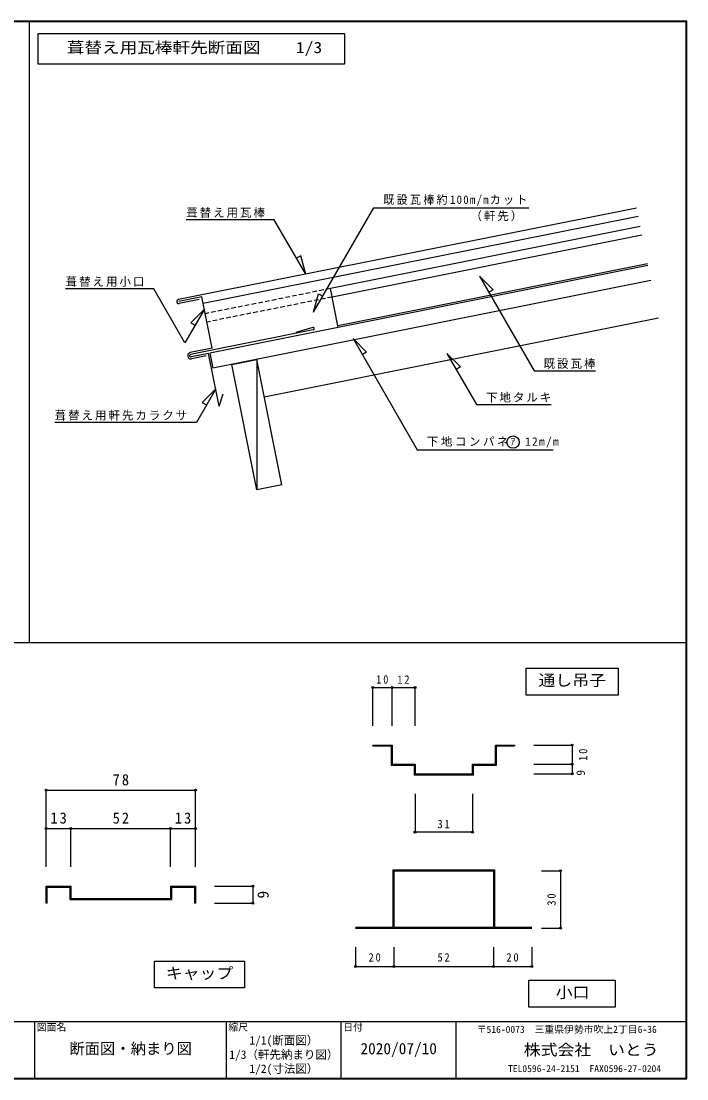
# Model space of a CAD drawing. Units: millimetres, scale not verified, with parts at other scales. Extents: x -388 to 391, y -276 to 276.
# Drawn here: x 44 to 391, y -276 to 276 of the extents above; entities that cross this region are included whole.
import ezdxf
from ezdxf.enums import TextEntityAlignment as Align

# ---------------------------------------------------------------- set-up
doc = ezdxf.new("R2010")
doc.units = ezdxf.units.MM
doc.header["$LTSCALE"] = 2
doc.header["$PDMODE"] = 32
doc.header["$PDSIZE"] = 1
doc.linetypes.add('DASHED1', pattern=[1.8, 1.2, -0.6])
for name, color, linetype in [('0-0', 7, 'Continuous'), ('0-8', 7, 'Continuous'), ('0-9', 7, 'Continuous'), ('1-C', 7, 'Continuous'), ('2-1', 7, 'Continuous'), ('2-2', 7, 'Continuous'), ('2-3', 7, 'Continuous'), ('2-4', 7, 'Continuous'), ('2-5', 7, 'Continuous'), ('2-A_文字', 7, 'Continuous'), ('8-0', 7, 'Continuous'), ('8-8', 7, 'Continuous')]:
    doc.layers.add(name, color=color, linetype=linetype)
doc.styles.add('ＭＳ ゴシック', font='')
doc.styles.get('ＭＳ ゴシック').set_extended_font_data('MS Gothic')

msp = doc.modelspace()

# ---------------------------------------------------------------- linework, layer by layer
at = {"layer": '0-0'}
for p, q in [((227.167, -102.116), (227.167, -101.616)), ((301.167, -101.616), (301.167, -102.116)), ((237.667, -166.721), (290.667, -166.721)), ((237.667, -166.721), (237.667, -196.721)), ((238.167, -167.221), (290.167, -167.221)), ((290.167, -167.221), (290.167, -196.721)), ((56.533, -184.236), (56.533, -175.236)), ((56.533, -175.236), (69.533, -175.236)), ((69.533, -175.236), (69.533, -181.736)), ((121.533, -175.236), (134.533, -175.236)), ((121.533, -175.236), (121.533, -181.736)), ((122.033, -175.736), (134.033, -175.736)), ((122.033, -175.736), (122.033, -182.236)), ((134.033, -175.736), (134.033, -184.236)), ((134.533, -175.236), (134.533, -184.236)), ((69.533, -181.736), (121.533, -181.736)), ((57.033, -184.236), (56.533, -184.236)), ((134.533, -184.236), (134.033, -184.236)), ((218.167, -196.721), (237.667, -196.721)), ((218.167, -197.221), (310.167, -197.221))]:
    msp.add_line(p, q, dxfattribs=at)
for points in [[(227.167, -101.616), (237.167, -101.616), (237.167, -111.616), (249.167, -111.616), (249.167, -116.616), (279.167, -116.616), (279.167, -111.616), (291.167, -111.616), (291.167, -101.616), (301.167, -101.616)], [(227.167, -102.116), (236.667, -102.116), (236.667, -112.116), (248.667, -112.116), (248.667, -117.116), (279.667, -117.116), (279.667, -112.116), (291.667, -112.116), (291.667, -102.116), (301.167, -102.116)], [(238.167, -167.221), (238.167, -196.721), (290.167, -196.721)], [(290.667, -166.721), (290.667, -196.721), (310.167, -196.721)], [(57.033, -184.236), (57.033, -175.736), (69.224, -175.736)], [(69.033, -175.236), (69.033, -182.236), (122.033, -182.236)]]:
    msp.add_lwpolyline(points, dxfattribs=at)
at = {"layer": '0-8'}
for p, q in [((227.167, -71.616), (237.167, -71.616)), ((227.167, -91.616), (227.167, -71.616)), ((249.167, -91.616), (249.167, -71.616)), ((311.167, -101.616), (331.167, -101.616)), ((331.167, -101.616), (331.167, -111.616)), ((311.167, -111.616), (331.167, -111.616)), ((331.167, -111.616), (331.167, -116.616)), ((311.167, -116.616), (331.167, -116.616)), ((56.533, -125.236), (134.533, -125.236)), ((56.533, -145.236), (56.533, -125.236)), ((134.533, -145.236), (134.533, -125.236)), ((249.167, -127.116), (249.167, -147.116)), ((279.167, -127.116), (279.167, -147.116)), ((56.533, -145.236), (69.533, -145.236)), ((56.533, -165.236), (56.533, -145.236)), ((134.533, -165.236), (134.533, -145.236)), ((279.167, -147.116), (249.167, -147.116)), ((315.167, -167.221), (325.167, -167.221)), ((325.167, -167.221), (325.167, -197.221)), ((144.533, -175.236), (164.533, -175.236)), ((164.533, -175.236), (164.533, -184.236)), ((144.533, -184.236), (164.533, -184.236)), ((315.167, -197.221), (325.167, -197.221)), ((218.167, -207.221), (218.167, -217.221)), ((310.167, -207.221), (310.167, -217.221)), ((218.167, -217.221), (238.167, -217.221))]:
    msp.add_line(p, q, dxfattribs=at)
for points in [[(237.167, -91.616), (237.167, -71.616), (249.167, -71.616)], [(69.533, -165.236), (69.533, -145.236), (121.533, -145.236)], [(121.533, -165.236), (121.533, -145.236), (134.533, -145.236)], [(238.167, -207.221), (238.167, -217.221), (290.167, -217.221)], [(290.167, -207.221), (290.167, -217.221), (310.167, -217.221)]]:
    msp.add_lwpolyline(points, dxfattribs=at)
for p in [(227.167, -71.616), (237.167, -71.616), (249.167, -71.616), (331.167, -101.616), (331.167, -111.616), (331.167, -116.616), (56.533, -125.236), (134.533, -125.236), (56.533, -145.236), (69.533, -145.236), (121.533, -145.236), (134.533, -145.236), (249.167, -147.116), (279.167, -147.116), (325.167, -167.221), (164.533, -175.236), (164.533, -184.236), (325.167, -197.221), (218.167, -217.221), (238.167, -217.221), (290.167, -217.221), (310.167, -217.221)]:
    msp.add_point(p, dxfattribs=at)
at = {"layer": '0-9'}
for points in [[(307.155, -75.511), (307.155, -61.511), (355.155, -61.511), (355.155, -75.511)], [(113.072, -228.413), (113.072, -214.413), (160.072, -214.413), (160.072, -228.413)], [(308.655, -238.413), (308.655, -224.413), (353.655, -224.413), (353.655, -238.413)]]:
    msp.add_lwpolyline(points, close=True, dxfattribs=at)
at = {"layer": '1-C'}
msp.add_lwpolyline([(52.356, 253.826), (52.356, 269.826), (212.356, 269.826), (212.356, 253.826)], close=True, dxfattribs=at)
at = {"layer": '2-1'}
for p, q in [((179.61, 34.267), (166.535, 99.639)), ((166.535, 31.652), (153.461, 97.024)), ((179.61, 34.267), (166.535, 31.652))]:
    msp.add_line(p, q, dxfattribs=at)
msp.add_lwpolyline([(153.461, 97.024), (166.535, 99.639), (166.535, 31.652)], dxfattribs=at)
at = {"layer": '2-2'}
for p, q in [((370.814, 148.653), (142.086, 102.908)), ((372.383, 140.809), (143.655, 95.063)), ((376.305, 121.197), (170.458, 80.027)), ((142.086, 102.908), (143.655, 95.063))]:
    msp.add_line(p, q, dxfattribs=at)
at = {"layer": '2-3'}
for p, q in [((195.822, 116.374), (186.864, 113.753)), ((196.083, 115.067), (132.019, 102.254)), ((141.432, 102.777), (132.28, 100.947)), ((146.924, 75.321), (141.432, 102.777)), ((146.924, 75.321), (149.031, 81.646))]:
    msp.add_line(p, q, dxfattribs=at)
for centre, start, end in [((195.953, 115.721), 281.30576, 101.31494), ((132.15, 101.6), 101.30576, 281.31494)]:
    msp.add_arc(centre, 0.667, start, end, dxfattribs=at)
at = {"layer": '2-4'}
for p, q in [((137.902, 132.325), (125.808, 129.906)), ((143.263, 105.523), (137.902, 132.325)), ((143.263, 105.523), (131.823, 103.235)), ((140.169, 101.504), (132.477, 99.966))]:
    msp.add_line(p, q, dxfattribs=at)
msp.add_arc((132.15, 101.6), 1.667, 101.30576, 281.31494, dxfattribs=at)
at = {"layer": '2-5'}
for p, q in [((364.8, 178.724), (125.612, 130.887)), ((365.676, 174.345), (138.582, 128.926)), ((366.748, 168.984), (205.026, 136.64)), ((367.624, 164.604), (205.902, 132.26)), ((370.618, 149.634), (208.896, 117.29)), ((209.092, 116.309), (205.026, 136.64)), ((136.509, 131.027), (126.005, 128.926))]:
    msp.add_line(p, q, dxfattribs=at)
at = {"layer": '2-5', "linetype": 'DASHED1'}
for p, q in [((205.026, 136.64), (139.654, 123.565)), ((205.902, 132.26), (140.53, 119.185))]:
    msp.add_line(p, q, dxfattribs=at)
at = {"layer": '2-5'}
msp.add_arc((125.808, 129.906), 1, 101.30716, 281.31326, dxfattribs=at)
at = {"layer": '2-A_文字'}
for p, q in [((196.198, 124.329), (227.64, 178.788)), ((227.64, 178.788), (308.64, 178.788)), ((282.846, 143.08), (311.327, 93.748)), ((112.774, 136.54), (66.774, 136.54)), ((129.052, 108.344), (112.774, 136.54)), ((139.188, 125.899), (129.052, 108.344)), ((265.862, 102.805), (281.258, 76.139)), ((311.327, 93.748), (343.327, 93.748)), ((281.258, 76.139), (320.258, 76.139))]:
    msp.add_line(p, q, dxfattribs=at)
for points in [[(192.095, 144.183), (175.717, 172.551), (129.717, 172.551)], [(192.095, 144.183), (189.506, 153.843), (187.265, 152.548)], [(282.846, 143.08), (289.917, 136.009), (287.675, 134.715)], [(196.198, 124.329), (198.787, 133.989), (201.028, 132.694)], [(139.188, 125.899), (132.116, 118.828), (134.358, 117.534)], [(216.854, 110.569), (223.925, 103.498), (221.683, 102.204)], [(216.854, 110.569), (250.363, 52.53), (321.363, 52.53)], [(265.862, 102.805), (272.933, 95.734), (270.692, 94.44)], [(145.183, 84.304), (135.048, 66.749), (61.048, 66.749)], [(145.183, 84.304), (138.112, 77.233), (140.354, 75.939)]]:
    msp.add_lwpolyline(points, dxfattribs=at)
msp.add_circle((300.338, 56.504), 3.21, dxfattribs=at)
at = {"layer": '8-0'}
for p, q in [((391.1, 276.267), (-388.078, 276.267)), ((47.726, 276.267), (47.726, -48.069)), ((391.1, -275.884), (391.1, 276.267)), ((390.9, 276.067), (-387.878, 276.067)), ((390.7, 275.867), (-387.678, 275.867)), ((390.7, -275.484), (390.7, 275.867)), ((390.9, -275.684), (390.9, 276.067)), ((-387.678, -48.069), (391.1, -48.069)), ((-388.078, -245.884), (391.1, -245.884)), ((50.7, -275.484), (50.7, -245.884)), ((150.7, -275.484), (150.7, -245.884)), ((210.7, -275.484), (210.7, -245.884)), ((270.7, -275.484), (270.7, -245.884)), ((-388.078, -275.884), (391.1, -275.884)), ((-387.878, -275.684), (390.9, -275.684))]:
    msp.add_line(p, q, dxfattribs=at)
msp.add_lwpolyline([(-387.678, 275.867), (-387.678, -275.484), (390.7, -275.484)], dxfattribs=at)

# ---------------------------------------------------------------- texts
at = {"layer": '0-8', "style": 'ＭＳ ゴシック'}
for height, p in [(4.399, (339.167, -117.616)), (5.865, (174.533, -181.736))]:
    msp.add_text('9', height=height, rotation=90, dxfattribs=at).set_placement(p, align=Align.BOTTOM_LEFT)
at = {"layer": '0-8', "attachment_point": 7, "style": 'ＭＳ ゴシック'}
for s, insert, char_height in [('\\T1.36;\\W0.9;10', (228.917, -69.616), 4.399), ('\\T1.36;\\W0.9;12', (239.917, -69.616), 4.399), ('\\T1.27;\\W0.95;78', (91.283, -122.736), 5.865), ('\\T1.27;\\W0.95;13', (58.783, -142.736), 5.865), ('\\T1.27;\\W0.95;52', (91.283, -142.736), 5.865), ('\\T1.27;\\W0.95;13', (123.783, -142.736), 5.865), ('\\T1.36;\\W0.9;31', (260.917, -145.116), 4.399), ('\\T1.36;\\W0.9;20', (224.917, -214.721), 4.399), ('\\T1.36;\\W0.9;52', (260.917, -214.721), 4.399), ('\\T1.36;\\W0.9;20', (296.917, -214.721), 4.399)]:
    msp.add_mtext(s, dxfattribs=dict(at, insert=insert, char_height=char_height))
at = {"layer": '0-8', "char_height": 4.399, "attachment_point": 7, "rotation": 90, "style": 'ＭＳ ゴシック'}
for s, insert in [('\\T1.36;\\W0.9;10', (339.167, -109.866)), ('\\T1.36;\\W0.9;30', (322.667, -185.471))]:
    msp.add_mtext(s, dxfattribs=dict(at, insert=insert))
at = {"layer": '0-9', "style": 'ＭＳ ゴシック', "width": 1.1}
for s, p in [('通し吊子', (313.655, -72.511)), ('キャップ', (119.072, -225.413)), ('小口', (322.655, -235.413))]:
    msp.add_text(s, height=5.865, dxfattribs=at).set_placement(p, align=Align.BOTTOM_LEFT)
at = {"layer": '1-C', "style": 'ＭＳ ゴシック', "width": 1.15}
msp.add_text('葺替え用瓦棒軒先断面図\u3000\u30001/3', height=5.865, dxfattribs=at).set_placement((67.356, 257.826), align=Align.BOTTOM_LEFT)
at = {"layer": '2-A_文字', "style": 'ＭＳ ゴシック'}
msp.add_text('ｱ', height=3.666, dxfattribs=at).set_placement((299.021, 53.795), align=Align.BOTTOM_LEFT)
at = {"layer": '2-A_文字', "char_height": 4.399, "attachment_point": 7, "style": 'ＭＳ ゴシック'}
for s, insert in [('\\T1.22;\\W0.95;既設瓦棒約100m/mカット', (232.64, 179.788)), ('\\T1.17;葺替え用瓦棒', (129.717, 173.551)), ('\\T1.17;（軒先）', (278.14, 171.788)), ('\\T1.17;葺替え用小口', (66.774, 137.54)), ('\\T1.17;既設瓦棒', (316.327, 94.748)), ('\\T1.17;下地タルキ', (286.258, 77.139)), ('\\T1.17;葺替え用軒先カラクサ', (61.048, 67.749)), ('\\T1.22;下地コンパネ\u300012m/m', (255.363, 53.53))]:
    msp.add_mtext(s, dxfattribs=dict(at, insert=insert))
at = {"layer": '8-0', "style": 'ＭＳ ゴシック'}
for s, p in [('図面名', (51.7, -251.884)), ('縮尺', (151.7, -251.884)), ('日付', (211.7, -251.884)), ('〒516-0073\u3000三重県伊勢市吹上2丁目6-36', (281.375, -252.976)), ('TEL0596-24-2151\u3000FAX0596-27-0204', (297.723, -273.461))]:
    msp.add_text(s, height=3.666, dxfattribs=at).set_placement(p, align=Align.BOTTOM_LEFT)
at = {"layer": '8-0', "style": 'ＭＳ ゴシック', "width": 1.1}
msp.add_text('株式会社\u3000いとう', height=5.865, dxfattribs=at).set_placement((305.973, -265.382), align=Align.BOTTOM_LEFT)
at = {"layer": '8-8', "style": 'ＭＳ ゴシック'}
for s, height, p in [('1/1(断面図）', 4.399, (162.7, -259.334)), ('断面図・納まり図', 5.865, (68.7, -264.784)), ('2020/07/10', 5.865, (220.7, -264.784)), ('1/3（軒先納まり図）', 4.399, (152.2, -266.784)), ('1/2(寸法図）', 4.399, (162.7, -274.134))]:
    msp.add_text(s, height=height, dxfattribs=at).set_placement(p, align=Align.BOTTOM_LEFT)

doc.saveas('drawing.dxf')
